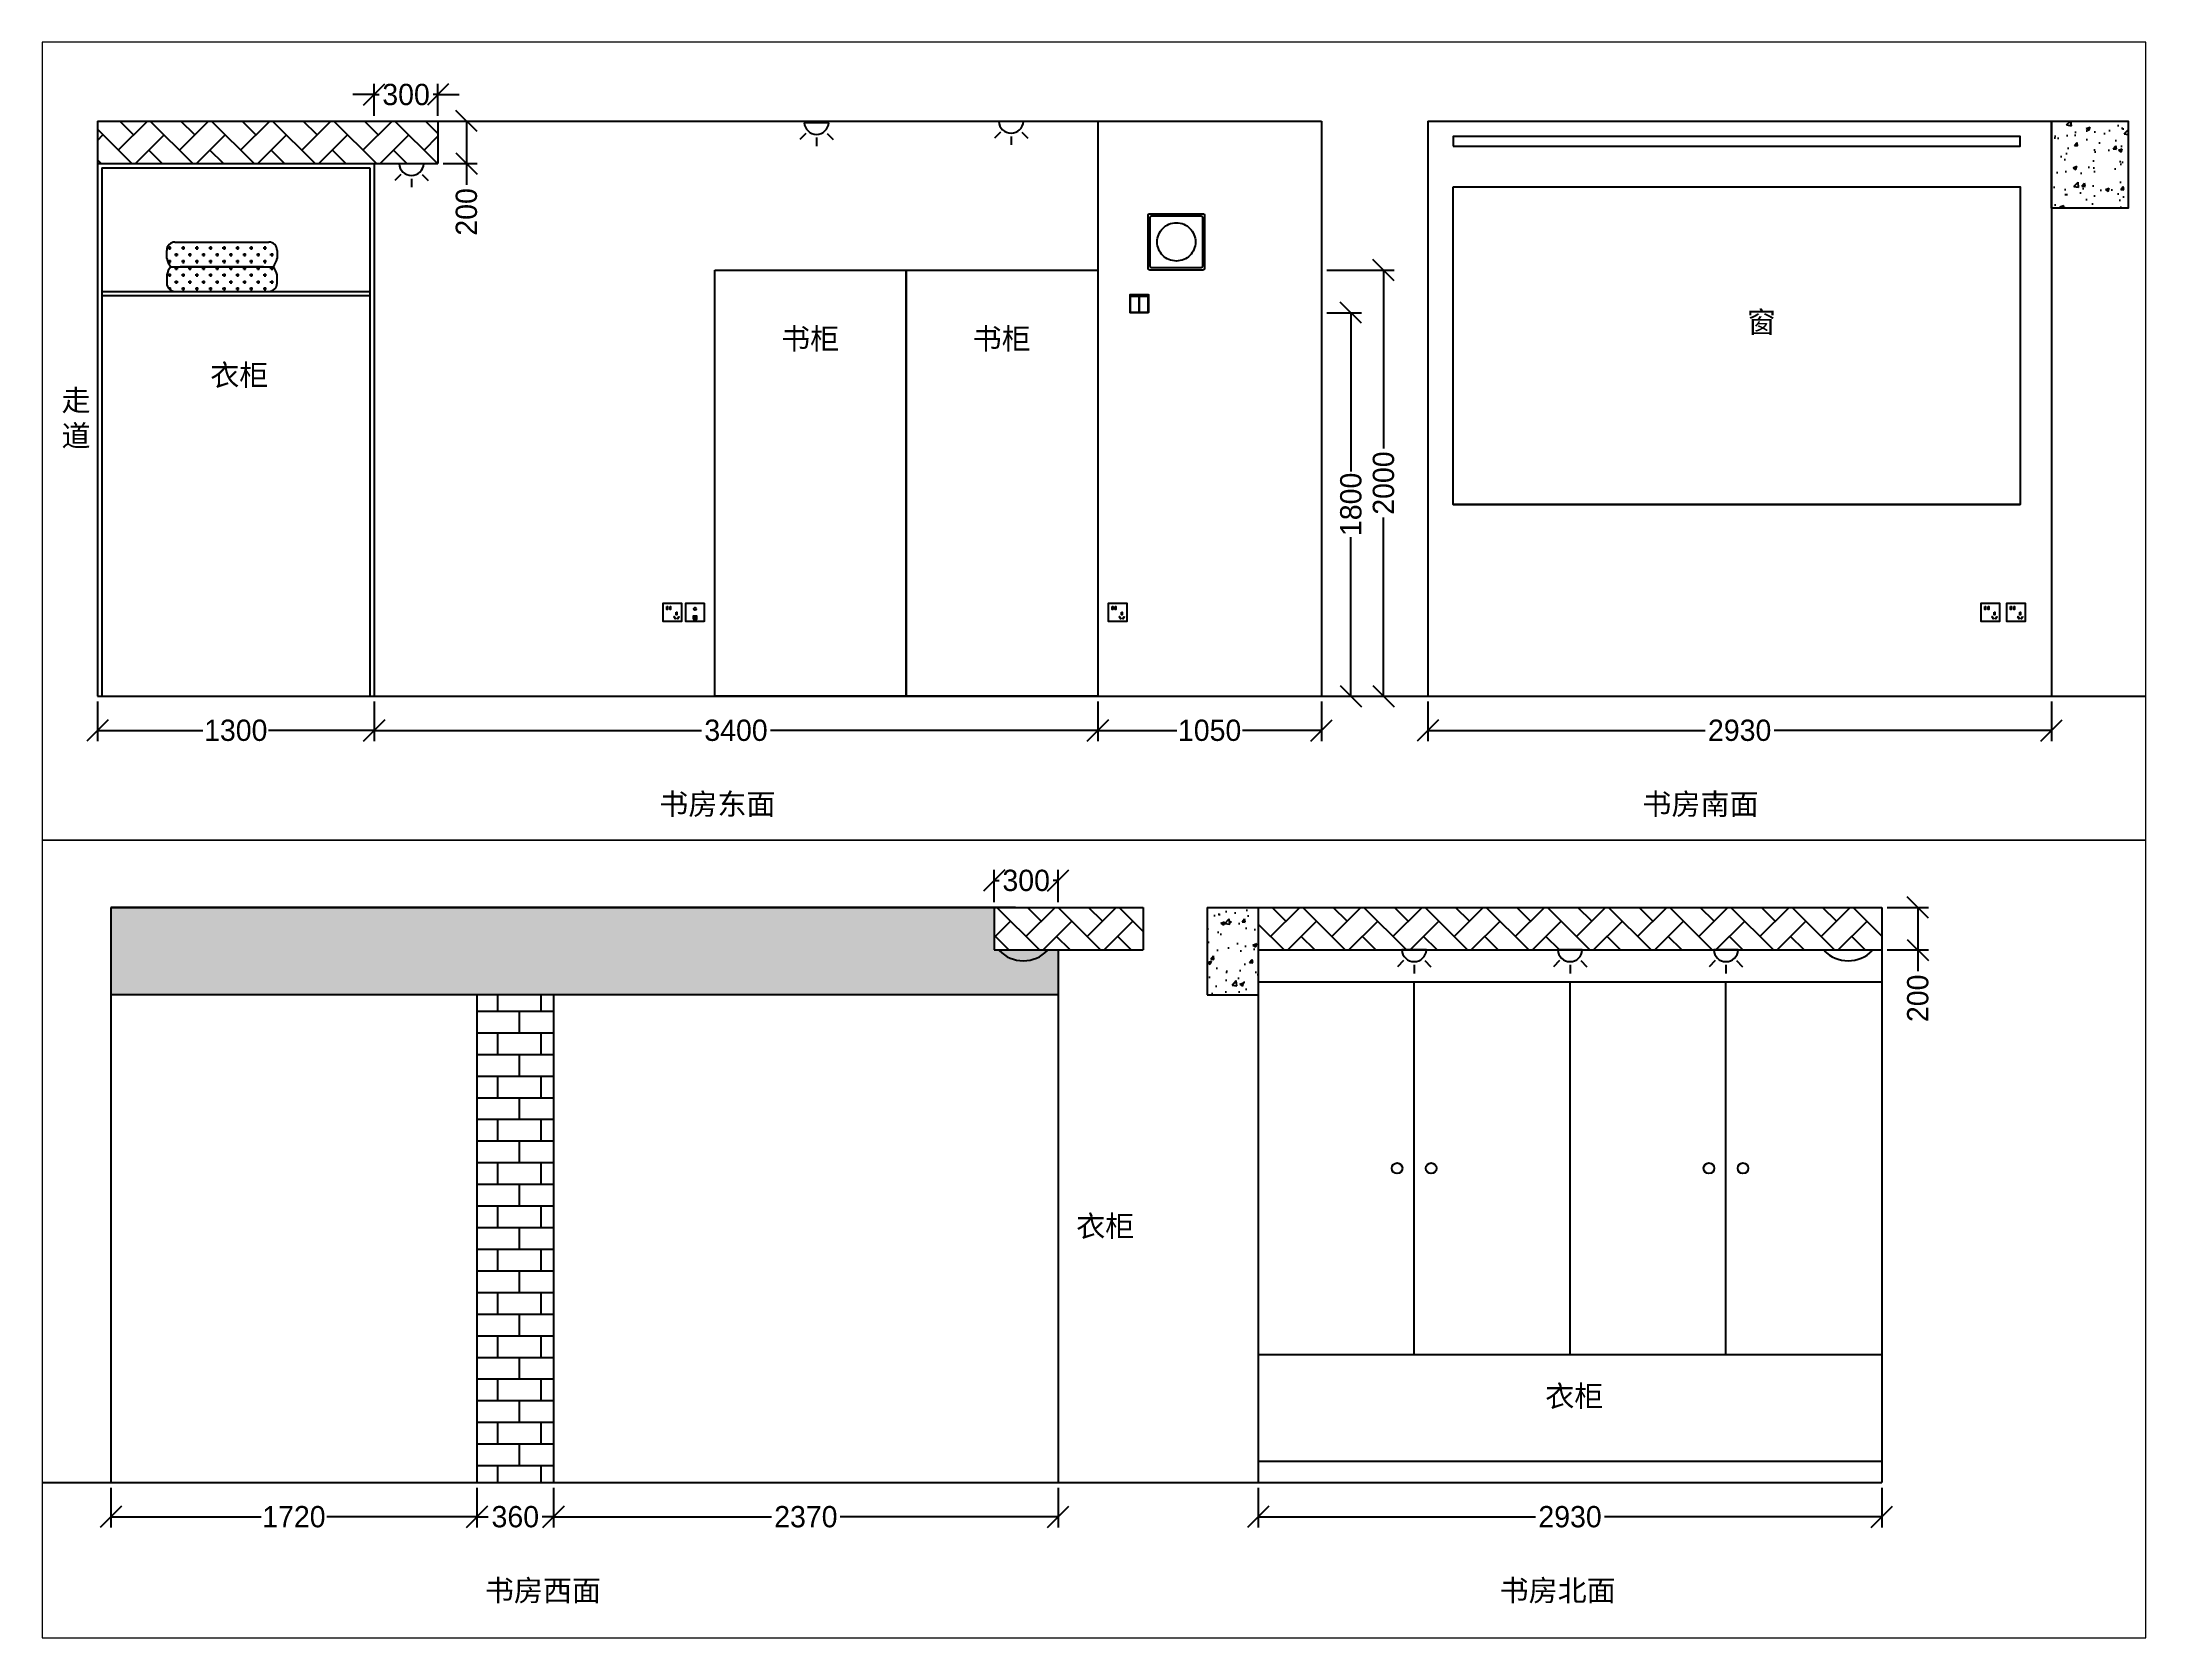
# Paper-space layout 'study' of a CAD drawing. Header units: millimetres. Extents: x 0 to 261, y 0 to 198.
# The model-space entities are those that its viewports show. They can reach past a viewport. Long polylines and large blocks are cut down to what shows.
import ezdxf

# ---------------------------------------------------------------- set-up
doc = ezdxf.new("R2010")
doc.units = ezdxf.units.MM
doc.linetypes.add('ACAD_ISO03W100', pattern=[30, 12, -18])
for name, color, linetype in [('blocks', 253, 'Continuous'), ('carbinet', 210, 'Continuous'), ('dim', 7, 'Continuous'), ('light current', 110, 'Continuous'), ('lighting', 6, 'Continuous'), ('strong current', 1, 'Continuous'), ('wall', 7, 'Continuous')]:
    doc.layers.add(name, color=color, linetype=linetype)
doc.styles.get("Standard").update_dxf_attribs({"font": 'Heiti SC.ttf'})
doc.dimstyles.new('副本 ISO-25', dxfattribs={"dimscale": 40, "dimtxt": 2.5, "dimasz": 2.5, "dimexe": 1.25, "dimexo": 0.625, "dimgap": 0.63, "dimtad": 0, "dimdec": 0, "dimtxsty": 'Standard', "dimblk": 'OBLIQUE', "dimblk1": 'OBLIQUE', "dimblk2": 'OBLIQUE', "dimcen": 2.5, "dimadec": 0, "dimazin": 0, "dimtfac": 1, "dimtdec": 0, "dimtmove": 0, "dimatfit": 3, "dimfxl": 1, "dimarcsym": 0})

# ---------------------------------------------------------------- blocks, each defined once
blk = doc.blocks.new('A$C618A3D61')
at = {"transparency": 33554687}
for p, q in [((480.4, 231.1), (38.3, 231.1)), ((480.4, 231.1), (38.3, 231.1)), ((49.6, 219.5), (65.6, 219.5)), ((57.6, 211.5), (57.6, 227.5)), ((113.6, 219.5), (129.6, 219.5)), ((121.6, 211.5), (121.6, 227.5)), ((177.6, 219.5), (193.6, 219.5)), ((185.6, 211.5), (185.6, 227.5)), ((241.6, 219.5), (257.6, 219.5)), ((249.6, 211.5), (249.6, 227.5)), ((305.6, 219.5), (321.6, 219.5)), ((313.6, 211.5), (313.6, 227.5)), ((369.6, 219.5), (385.6, 219.5)), ((377.6, 211.5), (377.6, 227.5)), ((433.6, 219.5), (449.6, 219.5)), ((441.6, 211.5), (441.6, 227.5)), ((497.6, 219.5), (507.9, 219.5)), ((505.6, 211.5), (505.6, 221.6)), ((-0.1, 192.7), (-0.1, 153.9)), ((-0.1, 155.5), (1.6, 155.5)), ((17.6, 187.5), (33.6, 187.5)), ((17.6, 123.5), (33.6, 123.5)), ((499.6, 115.5), (19.1, 115.5)), ((499.6, 115.5), (19.1, 115.5)), ((25.6, 179.5), (25.6, 195.5)), ((25.6, 115.5), (25.6, 131.5)), ((25.6, 115.5), (25.6, 115.5)), ((49.6, 155.5), (65.6, 155.5)), ((57.6, 147.5), (57.6, 163.5)), ((57.6, 83.5), (57.6, 99.5)), ((63.9, 115.5), (454.8, 115.5)), ((63.9, 115.5), (454.8, 115.5)), ((81.6, 187.5), (97.6, 187.5)), ((81.6, 123.5), (97.6, 123.5)), ((89.6, 179.5), (89.6, 195.5)), ((89.6, 115.5), (89.6, 131.5)), ((89.6, 115.5), (89.6, 115.5)), ((113.6, 155.5), (129.6, 155.5)), ((121.6, 147.5), (121.6, 163.5)), ((121.6, 83.5), (121.6, 99.5)), ((145.6, 187.5), (161.6, 187.5)), ((145.6, 123.5), (161.6, 123.5)), ((153.6, 179.5), (153.6, 195.5)), ((153.6, 115.5), (153.6, 131.5)), ((153.6, 115.5), (153.6, 115.5)), ((177.6, 155.5), (193.6, 155.5)), ((185.6, 147.5), (185.6, 163.5)), ((185.6, 83.5), (185.6, 99.5)), ((209.6, 187.5), (225.6, 187.5)), ((209.6, 123.5), (225.6, 123.5)), ((217.6, 179.5), (217.6, 195.5)), ((217.6, 115.5), (217.6, 131.5)), ((217.6, 115.5), (217.6, 115.5)), ((241.6, 155.5), (257.6, 155.5)), ((249.6, 147.5), (249.6, 163.5)), ((249.6, 83.5), (249.6, 99.5)), ((273.6, 187.5), (289.6, 187.5)), ((273.6, 123.5), (289.6, 123.5)), ((281.6, 179.5), (281.6, 195.5)), ((281.6, 115.5), (281.6, 131.5)), ((281.6, 115.5), (281.6, 115.5)), ((305.6, 155.5), (321.6, 155.5)), ((313.6, 147.5), (313.6, 163.5)), ((313.6, 83.5), (313.6, 99.5)), ((337.6, 187.5), (353.6, 187.5)), ((337.6, 123.5), (353.6, 123.5)), ((345.6, 179.5), (345.6, 195.5)), ((345.6, 115.5), (345.6, 131.5)), ((345.6, 115.5), (345.6, 115.5)), ((369.6, 155.5), (385.6, 155.5)), ((377.6, 147.5), (377.6, 163.5)), ((377.6, 83.5), (377.6, 99.5)), ((401.6, 187.5), (417.6, 187.5)), ((401.6, 123.5), (417.6, 123.5)), ((409.6, 179.5), (409.6, 195.5)), ((409.6, 115.5), (409.6, 131.5)), ((409.6, 115.5), (409.6, 115.5)), ((433.6, 155.5), (449.6, 155.5)), ((441.6, 147.5), (441.6, 163.5)), ((441.6, 83.5), (441.6, 99.5)), ((465.6, 187.5), (481.6, 187.5)), ((465.6, 123.5), (481.6, 123.5)), ((473.6, 179.5), (473.6, 195.5)), ((473.6, 115.5), (473.6, 131.5)), ((473.6, 115.5), (473.6, 115.5)), ((497.6, 155.5), (513.6, 155.5)), ((505.6, 147.5), (505.6, 163.5)), ((505.6, 83.5), (505.6, 99.5)), ((518.8, 153.9), (518.8, 192.7)), ((-0.1, 38.4), (-0.1, 77.1)), ((1.5, 27.5), (1.6, 27.5)), ((17.6, 59.5), (33.6, 59.5)), ((25.6, 51.5), (25.6, 67.5)), ((25.6, 2.1), (25.6, 3.5)), ((49.6, 91.5), (65.6, 91.5)), ((49.6, 27.5), (65.6, 27.5)), ((57.6, 19.5), (57.6, 35.5)), ((81.6, 59.5), (97.6, 59.5)), ((89.6, 51.5), (89.6, 67.5)), ((89.6, 0), (89.6, 3.5)), ((113.6, 91.5), (129.6, 91.5)), ((113.6, 27.5), (129.6, 27.5)), ((121.6, 19.5), (121.6, 35.5)), ((145.6, 59.5), (161.6, 59.5)), ((153.6, 51.5), (153.6, 67.5)), ((153.6, 0), (153.6, 3.5)), ((177.6, 91.5), (193.6, 91.5)), ((177.6, 27.5), (193.6, 27.5)), ((185.6, 19.5), (185.6, 35.5)), ((209.6, 59.5), (225.6, 59.5)), ((217.6, 51.5), (217.6, 67.5)), ((217.6, 0), (217.6, 3.5)), ((241.6, 91.5), (257.6, 91.5)), ((241.6, 27.5), (257.6, 27.5)), ((249.6, 19.5), (249.6, 35.5)), ((273.6, 59.5), (289.6, 59.5)), ((281.6, 51.5), (281.6, 67.5)), ((281.6, 0), (281.6, 3.5)), ((305.6, 91.5), (321.6, 91.5)), ((305.6, 27.5), (321.6, 27.5)), ((313.6, 19.5), (313.6, 35.5)), ((337.6, 59.5), (353.6, 59.5)), ((345.6, 51.5), (345.6, 67.5)), ((345.6, 0), (345.6, 3.5)), ((369.6, 91.5), (385.6, 91.5)), ((369.6, 27.5), (385.6, 27.5)), ((377.6, 19.5), (377.6, 35.5)), ((401.6, 59.5), (417.6, 59.5)), ((409.6, 51.5), (409.6, 67.5)), ((409.6, 0), (409.6, 3.5)), ((433.6, 91.5), (449.6, 91.5)), ((433.6, 27.5), (449.6, 27.5)), ((441.6, 19.5), (441.6, 35.5)), ((465.6, 59.5), (481.6, 59.5)), ((473.6, 51.5), (473.6, 67.5)), ((473.6, 0), (473.6, 3.5)), ((497.6, 91.5), (513.6, 91.5)), ((497.6, 27.5), (513.6, 27.5)), ((505.6, 19.5), (505.6, 35.5)), ((518.8, 77.1), (518.8, 38.4)), ((480.4, 0), (38.3, 0))]:
    blk.add_line(p, q, dxfattribs=at)
for centre, radius, start, end in [((38.3, 192.7), 38.4, 90, 180), ((480.4, 192.7), 38.4, 0, 90), ((94.3, 177.1), 97.2, 193.80066, 219.32944), ((94.3, 54), 97.2, 140.67056, 166.19934), ((424.4, 177.1), 97.2, 320.67056, 346.19934), ((424.4, 54), 97.2, 13.80066, 39.32944), ((38.3, 38.4), 38.4, 180, 270), ((480.4, 38.4), 38.4, 270, 0)]:
    blk.add_arc(centre, radius, start, end, dxfattribs=at)
blk = doc.blocks.new('_Oblique')
at = {"color": 0, "linetype": 'ByBlock', "lineweight": -2}
blk.add_line((-0.5, -0.5), (0.5, 0.5), dxfattribs=at)
blk = doc.blocks.new('*D418')
at = {"layer": 'dim', "color": 0, "lineweight": -2, "transparency": 16777216}
for p, q in [((-8718.8, -16381.9), (-8718.8, -16568.3)), ((-7418.8, -16381.9), (-7418.8, -16568.3)), ((-8718.8, -16518.3), (-8222.9, -16518.3)), ((-7418.8, -16518.3), (-7914.8, -16518.3))]:
    blk.add_line(p, q, dxfattribs=at)
at = {"layer": 'dim', "color": 0, "lineweight": -2, "transparency": 16777216, "xscale": 100, "yscale": 100, "zscale": 100, "rotation": 180}
blk.add_blockref('_Oblique', (-8718.8, -16518.3), dxfattribs=at)
at = {"layer": 'dim', "color": 0, "lineweight": -2, "transparency": 16777216, "xscale": 100, "yscale": 100, "zscale": 100}
blk.add_blockref('_Oblique', (-7418.8, -16518.3), dxfattribs=at)
at = {"layer": 'dim', "color": 0, "transparency": 16777216, "insert": (-8068.8, -16518.3), "char_height": 100, "attachment_point": 5}
blk.add_mtext('1300', dxfattribs=at)
blk = doc.blocks.new('*D419')
at = {"layer": 'dim', "color": 0, "lineweight": -2, "transparency": 16777216}
for p, q in [((-7418.8, -16381.9), (-7418.8, -16568.3)), ((-4018.8, -16381.9), (-4018.8, -16568.3)), ((-7418.8, -16518.3), (-5880.4, -16518.3)), ((-4018.8, -16518.3), (-5557.3, -16518.3))]:
    blk.add_line(p, q, dxfattribs=at)
at = {"layer": 'dim', "color": 0, "lineweight": -2, "transparency": 16777216, "xscale": 100, "yscale": 100, "zscale": 100, "rotation": 180}
blk.add_blockref('_Oblique', (-7418.8, -16518.3), dxfattribs=at)
at = {"layer": 'dim', "color": 0, "lineweight": -2, "transparency": 16777216, "xscale": 100, "yscale": 100, "zscale": 100}
blk.add_blockref('_Oblique', (-4018.8, -16518.3), dxfattribs=at)
at = {"layer": 'dim', "color": 0, "transparency": 16777216, "insert": (-5718.8, -16518.3), "char_height": 100, "attachment_point": 5}
blk.add_mtext('3400', dxfattribs=at)
blk = doc.blocks.new('*D420')
at = {"layer": 'dim', "color": 0, "lineweight": -2, "transparency": 16777216}
for p, q in [((-4018.8, -16381.9), (-4018.8, -16568.3)), ((-2968.8, -16381.9), (-2968.8, -16568.3)), ((-4018.8, -16518.3), (-3647.9, -16518.3)), ((-2968.8, -16518.3), (-3339.8, -16518.3))]:
    blk.add_line(p, q, dxfattribs=at)
at = {"layer": 'dim', "color": 0, "lineweight": -2, "transparency": 16777216, "xscale": 100, "yscale": 100, "zscale": 100, "rotation": 180}
blk.add_blockref('_Oblique', (-4018.8, -16518.3), dxfattribs=at)
at = {"layer": 'dim', "color": 0, "lineweight": -2, "transparency": 16777216, "xscale": 100, "yscale": 100, "zscale": 100}
blk.add_blockref('_Oblique', (-2968.8, -16518.3), dxfattribs=at)
at = {"layer": 'dim', "color": 0, "transparency": 16777216, "insert": (-3493.8, -16518.3), "char_height": 100, "attachment_point": 5}
blk.add_mtext('1050', dxfattribs=at)
blk = doc.blocks.new('socket-5')
at = {"layer": 'strong current'}
blk.add_lwpolyline([(-43, 85.4, -0.414214), (-42.4, 86), (42.4, 86, -0.414214), (43, 85.4), (43, 0.6, -0.414214), (42.4, 0), (-42.4, 0, -0.414214), (-43, 0.6)], format="xyb", close=True, dxfattribs=at)
for points in [[(-26, 70), (-23, 70), (-23, 56), (-26, 56)], [(-11, 70), (-8, 70), (-8, 56), (-11, 56)], [(6.8, 22.1), (9.2, 23.9), (16.2, 13.9), (13.8, 12.1)], [(18, 44), (21, 44), (21, 32), (18, 32)], [(29.8, 23.9), (32.2, 22.1), (25.2, 12.1), (22.8, 13.9)]]:
    blk.add_lwpolyline(points, close=True, dxfattribs=at)
blk = doc.blocks.new('wifi ap')
at = {"transparency": 33554687}
blk.add_lwpolyline([(-43, 85.4, -0.414214), (-42.4, 86), (42.4, 86, -0.414214), (43, 85.4), (43, 0.6, -0.414214), (42.4, 0), (-42.4, 0, -0.414214), (-43, 0.6)], format="xyb", close=True, dxfattribs=at)
blk.add_lwpolyline([(-9, 11.3), (9, 11.3), (9, 24.3), (-9, 24.3)], close=True, dxfattribs=at)
for points in [[(-3, 19.8), (-7, 19.8), (-7, 13.3), (7, 13.3), (7, 19.8), (3, 19.8)], [(-1.3, 21.3), (-3, 21.3), (-3, 19.8)], [(-1.3, 21.3), (-1.3, 22.8), (1.3, 22.8), (1.3, 21.3)], [(3, 19.8), (3, 21.3), (1.3, 21.3)]]:
    blk.add_lwpolyline(points, dxfattribs=at)
blk.add_circle((0, 59), 6, dxfattribs=at)
blk = doc.blocks.new('switch - 2 gang 2 way')
at = {"transparency": 33554687}
blk.add_lwpolyline([(-43, 85.4, -0.414214), (-42.4, 86), (42.4, 86, -0.414214), (43, 85.4), (43, 0.6, -0.414214), (42.4, 0), (-42.4, 0, -0.414214), (-43, 0.6)], format="xyb", close=True, dxfattribs=at)
for points in [[(-41.4, 84.5), (-1.3, 84.5), (-1.3, 1.6), (-41.4, 1.6)], [(-36.2, 78.9), (-6.5, 78.9), (-6.5, 75.8), (-36.2, 75.8)], [(1.1, 84.5), (41.2, 84.5), (41.2, 1.6), (1.1, 1.6)], [(6.3, 78.9), (36, 78.9), (36, 75.8), (6.3, 75.8)]]:
    blk.add_lwpolyline(points, close=True, dxfattribs=at)
blk = doc.blocks.new('air fresher')
at = {"transparency": 33554687}
for points in [[(-132.5, 257, -0.414214), (-124.5, 265), (124.5, 265, -0.414214), (132.5, 257), (132.5, 8, -0.414214), (124.5, 0), (-124.5, 0, -0.414214), (-132.5, 8)], [(-114.5, 255), (114.5, 255, -0.414214), (122.5, 247), (122.5, 18, -0.414214), (114.5, 10), (-114.5, 10, -0.414214), (-122.5, 18), (-122.5, 247, -0.414214)]]:
    blk.add_lwpolyline(points, format="xyb", close=True, dxfattribs=at)
at = {"linetype": 'ACAD_ISO03W100', "transparency": 33554559}
blk.add_circle((0, 132.5), 90, dxfattribs=at)
blk = doc.blocks.new('wall light 2')
at = {"color": 6, "ltscale": 8, "transparency": 33554687}
for p, q in [((-50, -50), (-78.3, -78.3)), ((0, -70), (0, -110)), ((50, -50), (78.3, -78.3))]:
    blk.add_line(p, q, dxfattribs=at)
at = {"color": 6, "transparency": 33554687}
blk.add_lwpolyline([(57.7, 0), (-57.7, 0)], dxfattribs=at)
blk.add_arc((0, 3.2), 57.8, 183.19925, 356.80075, dxfattribs=at)
blk = doc.blocks.new('*D421')
at = {"layer": 'dim', "color": 0, "lineweight": -2, "transparency": 16777216}
for p, q in [((-2943.8, -14556.9), (-2780, -14556.9)), ((-2830, -14556.9), (-2830, -15302.8)), ((-2830, -16356.9), (-2830, -15611)), ((-2943.8, -16356.9), (-2780, -16356.9))]:
    blk.add_line(p, q, dxfattribs=at)
at = {"layer": 'dim', "color": 0, "lineweight": -2, "transparency": 16777216, "xscale": 100, "yscale": 100, "zscale": 100}
for p, rotation in [((-2830, -14556.9), 90), ((-2830, -16356.9), 270)]:
    blk.add_blockref('_Oblique', p, dxfattribs=dict(at, rotation=rotation))
at = {"layer": 'dim', "color": 0, "transparency": 16777216, "insert": (-2830, -15456.9), "char_height": 100, "attachment_point": 5, "rotation": 90}
blk.add_mtext('1800', dxfattribs=at)
blk = doc.blocks.new('*D422')
at = {"layer": 'dim', "color": 0, "lineweight": -2, "transparency": 16777216}
for p, q in [((-2943.8, -14357), (-2626.7, -14357)), ((-2676.7, -14357), (-2676.7, -15195.4)), ((-2676.7, -16356.9), (-2676.7, -15518.5)), ((-2943.8, -16356.9), (-2626.7, -16356.9))]:
    blk.add_line(p, q, dxfattribs=at)
at = {"layer": 'dim', "color": 0, "lineweight": -2, "transparency": 16777216, "xscale": 100, "yscale": 100, "zscale": 100}
for p, rotation in [((-2676.7, -14357), 90), ((-2676.7, -16356.9), 270)]:
    blk.add_blockref('_Oblique', p, dxfattribs=dict(at, rotation=rotation))
at = {"layer": 'dim', "color": 0, "transparency": 16777216, "insert": (-2676.7, -15356.9), "char_height": 100, "attachment_point": 5, "rotation": 90}
blk.add_mtext('2000', dxfattribs=at)
blk = doc.blocks.new('*D423')
at = {"layer": 'dim', "color": 0, "lineweight": -2, "transparency": 16777216}
for p, q in [((-7093.8, -13656.9), (-6935, -13656.9)), ((-6985, -13656.9), (-6985, -13856.9)), ((-7093.8, -13856.9), (-6935, -13856.9)), ((-6985, -13856.9), (-6985, -13956.9))]:
    blk.add_line(p, q, dxfattribs=at)
at = {"layer": 'dim', "color": 0, "lineweight": -2, "transparency": 16777216, "xscale": 100, "yscale": 100, "zscale": 100}
for p, rotation in [((-6985, -13656.9), 90), ((-6985, -13856.9), 270)]:
    blk.add_blockref('_Oblique', p, dxfattribs=dict(at, rotation=rotation))
at = {"layer": 'dim', "color": 0, "transparency": 16777216, "insert": (-6985, -14083.7), "char_height": 100, "attachment_point": 5, "rotation": 90}
blk.add_mtext('200', dxfattribs=at)
blk = doc.blocks.new('*D424')
at = {"layer": 'dim', "color": 0, "lineweight": -2, "transparency": 16777216}
for p, q in [((-7418.8, -13533.1), (-7518.8, -13533.1)), ((-7418.8, -13631.9), (-7418.8, -13483.1)), ((-7418.8, -13533.1), (-7395.7, -13533.1)), ((-7118.8, -13533.1), (-7142, -13533.1)), ((-7118.8, -13631.9), (-7118.8, -13483.1)), ((-7118.8, -13533.1), (-7018.8, -13533.1))]:
    blk.add_line(p, q, dxfattribs=at)
at = {"layer": 'dim', "color": 0, "lineweight": -2, "transparency": 16777216, "xscale": 100, "yscale": 100, "zscale": 100}
blk.add_blockref('_Oblique', (-7418.8, -13533.1), dxfattribs=at)
at = {"layer": 'dim', "color": 0, "lineweight": -2, "transparency": 16777216, "xscale": 100, "yscale": 100, "zscale": 100, "rotation": 180}
blk.add_blockref('_Oblique', (-7118.8, -13533.1), dxfattribs=at)
at = {"layer": 'dim', "color": 0, "transparency": 16777216, "insert": (-7268.8, -13533.1), "char_height": 100, "attachment_point": 5}
blk.add_mtext('300', dxfattribs=at)
blk = doc.blocks.new('*D425')
at = {"layer": 'wall', "color": 0, "lineweight": -2, "transparency": 16777216}
for p, q in [((-2468.8, -16381.9), (-2468.8, -16568.3)), ((461.2, -16381.9), (461.2, -16568.3)), ((-2468.8, -16518.3), (-1165.4, -16518.3)), ((461.2, -16518.3), (-842.3, -16518.3))]:
    blk.add_line(p, q, dxfattribs=at)
at = {"layer": 'wall', "color": 0, "lineweight": -2, "transparency": 16777216, "xscale": 100, "yscale": 100, "zscale": 100, "rotation": 180}
blk.add_blockref('_Oblique', (-2468.8, -16518.3), dxfattribs=at)
at = {"layer": 'wall', "color": 0, "lineweight": -2, "transparency": 16777216, "xscale": 100, "yscale": 100, "zscale": 100}
blk.add_blockref('_Oblique', (461.2, -16518.3), dxfattribs=at)
at = {"layer": 'wall', "color": 0, "transparency": 16777216, "insert": (-1003.8, -16518.3), "char_height": 100, "attachment_point": 5}
blk.add_mtext('2930', dxfattribs=at)
blk = doc.blocks.new('*D426')
at = {"layer": 'dim', "color": 0, "lineweight": -2, "transparency": 16777216}
for p, q in [((1161.2, -16381.9), (1161.2, -16568.3)), ((2881.2, -16381.9), (2881.2, -16568.3)), ((1161.2, -16518.3), (1867.1, -16518.3)), ((2881.2, -16518.3), (2175.2, -16518.3))]:
    blk.add_line(p, q, dxfattribs=at)
at = {"layer": 'dim', "color": 0, "lineweight": -2, "transparency": 16777216, "xscale": 100, "yscale": 100, "zscale": 100, "rotation": 180}
blk.add_blockref('_Oblique', (1161.2, -16518.3), dxfattribs=at)
at = {"layer": 'dim', "color": 0, "lineweight": -2, "transparency": 16777216, "xscale": 100, "yscale": 100, "zscale": 100}
blk.add_blockref('_Oblique', (2881.2, -16518.3), dxfattribs=at)
at = {"layer": 'dim', "color": 0, "transparency": 16777216, "insert": (2021.2, -16518.3), "char_height": 100, "attachment_point": 5}
blk.add_mtext('1720', dxfattribs=at)
blk = doc.blocks.new('*D427')
at = {"layer": 'dim', "color": 0, "lineweight": -2, "transparency": 16777216}
for p, q in [((2881.2, -16381.9), (2881.2, -16568.3)), ((3241.2, -16381.9), (3241.2, -16568.3)), ((2881.2, -16518.3), (2934.3, -16518.3)), ((3241.2, -16518.3), (3188, -16518.3))]:
    blk.add_line(p, q, dxfattribs=at)
at = {"layer": 'dim', "color": 0, "lineweight": -2, "transparency": 16777216, "xscale": 100, "yscale": 100, "zscale": 100, "rotation": 180}
blk.add_blockref('_Oblique', (2881.2, -16518.3), dxfattribs=at)
at = {"layer": 'dim', "color": 0, "lineweight": -2, "transparency": 16777216, "xscale": 100, "yscale": 100, "zscale": 100}
blk.add_blockref('_Oblique', (3241.2, -16518.3), dxfattribs=at)
at = {"layer": 'dim', "color": 0, "transparency": 16777216, "insert": (3061.2, -16518.3), "char_height": 100, "attachment_point": 5}
blk.add_mtext('360', dxfattribs=at)
blk = doc.blocks.new('*D428')
at = {"layer": 'dim', "color": 0, "lineweight": -2, "transparency": 16777216}
for p, q in [((3241.2, -16381.9), (3241.2, -16568.3)), ((5611.2, -16381.9), (5611.2, -16568.3)), ((3241.2, -16518.3), (4264.6, -16518.3)), ((5611.2, -16518.3), (4587.7, -16518.3))]:
    blk.add_line(p, q, dxfattribs=at)
at = {"layer": 'dim', "color": 0, "lineweight": -2, "transparency": 16777216, "xscale": 100, "yscale": 100, "zscale": 100, "rotation": 180}
blk.add_blockref('_Oblique', (3241.2, -16518.3), dxfattribs=at)
at = {"layer": 'dim', "color": 0, "lineweight": -2, "transparency": 16777216, "xscale": 100, "yscale": 100, "zscale": 100}
blk.add_blockref('_Oblique', (5611.2, -16518.3), dxfattribs=at)
at = {"layer": 'dim', "color": 0, "transparency": 16777216, "insert": (4426.2, -16518.3), "char_height": 100, "attachment_point": 5}
blk.add_mtext('2370', dxfattribs=at)
blk = doc.blocks.new('*D429')
at = {"layer": 'wall', "color": 0, "lineweight": -2, "transparency": 16777216}
for p, q in [((6551.2, -16381.9), (6551.2, -16568.3)), ((9481.2, -16381.9), (9481.2, -16568.3)), ((6551.2, -16518.3), (7854.6, -16518.3)), ((9481.2, -16518.3), (8177.7, -16518.3))]:
    blk.add_line(p, q, dxfattribs=at)
at = {"layer": 'wall', "color": 0, "lineweight": -2, "transparency": 16777216, "xscale": 100, "yscale": 100, "zscale": 100, "rotation": 180}
blk.add_blockref('_Oblique', (6551.2, -16518.3), dxfattribs=at)
at = {"layer": 'wall', "color": 0, "lineweight": -2, "transparency": 16777216, "xscale": 100, "yscale": 100, "zscale": 100}
blk.add_blockref('_Oblique', (9481.2, -16518.3), dxfattribs=at)
at = {"layer": 'wall', "color": 0, "transparency": 16777216, "insert": (8016.2, -16518.3), "char_height": 100, "attachment_point": 5}
blk.add_mtext('2930', dxfattribs=at)
blk = doc.blocks.new('*D430')
at = {"layer": 'wall', "color": 0, "lineweight": -2, "transparency": 16777216}
for p, q in [((5311.2, -13631.9), (5311.2, -13480.7)), ((5311.2, -13530.7), (5334.3, -13530.7)), ((5611.2, -13530.7), (5588, -13530.7)), ((5611.2, -13631.9), (5611.2, -13480.7))]:
    blk.add_line(p, q, dxfattribs=at)
at = {"layer": 'wall', "color": 0, "lineweight": -2, "transparency": 16777216, "xscale": 100, "yscale": 100, "zscale": 100, "rotation": 180}
blk.add_blockref('_Oblique', (5311.2, -13530.7), dxfattribs=at)
at = {"layer": 'wall', "color": 0, "lineweight": -2, "transparency": 16777216, "xscale": 100, "yscale": 100, "zscale": 100}
blk.add_blockref('_Oblique', (5611.2, -13530.7), dxfattribs=at)
at = {"layer": 'wall', "color": 0, "transparency": 16777216, "insert": (5461.2, -13530.7), "char_height": 100, "attachment_point": 5}
blk.add_mtext('300', dxfattribs=at)
blk = doc.blocks.new('*D431')
at = {"layer": 'wall', "color": 0, "lineweight": -2, "transparency": 16777216}
for p, q in [((9506.2, -13656.9), (9700.1, -13656.9)), ((9650.1, -13656.9), (9650.1, -13856.9)), ((9506.2, -13856.9), (9700.1, -13856.9)), ((9650.1, -13856.9), (9650.1, -13956.9))]:
    blk.add_line(p, q, dxfattribs=at)
at = {"layer": 'wall', "color": 0, "lineweight": -2, "transparency": 16777216, "xscale": 100, "yscale": 100, "zscale": 100}
for p, rotation in [((9650.1, -13656.9), 90), ((9650.1, -13856.9), 270)]:
    blk.add_blockref('_Oblique', p, dxfattribs=dict(at, rotation=rotation))
at = {"layer": 'wall', "color": 0, "transparency": 16777216, "insert": (9650.1, -14083.7), "char_height": 100, "attachment_point": 5, "rotation": 90}
blk.add_mtext('200', dxfattribs=at)

msp = doc.modelspace()

# ---------------------------------------------------------------- hatches: boundary and pattern name
at = {"layer": 'wall', "transparency": 33554559}
h = msp.add_hatch(dxfattribs=at)
h.set_pattern_fill('AR-HBONE', color=256)
h.paths.add_polyline_path([(-7118.8, -13656.9), (-8718.8, -13656.9), (-8718.8, -13856.9), (-7118.8, -13856.9)])
h = msp.add_hatch(dxfattribs=at)
h.set_pattern_fill('AR-CONC', color=256)
h.paths.add_polyline_path([(821.2, -13656.9), (461.2, -13656.9), (461.2, -14066.9), (821.2, -14066.9)])
h = msp.add_hatch(dxfattribs=at)
h.set_pattern_fill('AR-CONC', color=256)
h.paths.add_polyline_path([(5611.2, -14066.9), (5611.2, -13856.9), (5311.2, -13856.9), (5311.2, -13656.9), (1161.2, -13656.9), (1161.2, -14066.9)])
h = msp.add_hatch(dxfattribs=at)
h.set_pattern_fill('AR-HBONE', color=256)
h.paths.add_polyline_path([(5311.2, -13656.9), (5311.2, -13856.9), (6011.2, -13856.9), (6011.2, -13656.9)])
h = msp.add_hatch(dxfattribs=at)
h.set_pattern_fill('AR-CONC', color=256)
h.paths.add_polyline_path([(6311.2, -14066.9), (6551.2, -14066.9), (6551.2, -13656.9), (6311.2, -13656.9)])
h = msp.add_hatch(dxfattribs=at)
h.set_pattern_fill('AR-HBONE', color=256)
h.paths.add_polyline_path([(9481.2, -13856.9), (9481.2, -13656.9), (6551.2, -13656.9), (6551.2, -13856.9)])
h = msp.add_hatch(dxfattribs=at)
h.set_pattern_fill('AR-B816', color=256, scale=0.5)
h.set_pattern_definition([(0, (-2710, -5000), (0, 101.6), []), (90, (-2710, -5000), (-101.6, 101.6), [101.6, -101.6])])
h.paths.add_polyline_path([(2881.2, -14066.9), (3241.2, -14066.9), (3241.2, -16356.9), (2881.2, -16356.9)])

# ---------------------------------------------------------------- linework, layer by layer
at = {"layer": 'blocks', "transparency": 33554687}
for points in [[(-5818.8, -14356.9), (-4918.8, -14356.9), (-4918.8, -16356.9), (-5818.8, -16356.9)], [(-4918.8, -14356.9), (-4018.8, -14356.9), (-4018.8, -16356.9), (-4918.8, -16356.9)]]:
    msp.add_lwpolyline(points, close=True, dxfattribs=at)
at = {"layer": 'carbinet', "transparency": 33554687}
for p, q in [((-8698.8, -13876.9), (-8698.8, -16356.9)), ((-8698.8, -13876.9), (-7438.8, -13876.9)), ((-7438.8, -13876.9), (-7438.8, -16356.9)), ((6551.2, -14006.9), (9481.2, -14006.9)), ((7283.7, -15756.9), (7283.7, -14006.9)), ((8016.2, -15756.9), (8016.2, -14006.9)), ((8748.7, -15756.9), (8748.7, -14006.9)), ((6551.2, -15756.9), (9481.2, -15756.9)), ((6551.2, -16256.9), (9481.2, -16256.9))]:
    msp.add_line(p, q, dxfattribs=at)
at = {"layer": 'carbinet', "linetype": 'ByBlock', "ltscale": 0.01, "transparency": 33554687}
for p, q in [((-8698.8, -14456.9), (-7438.8, -14456.9)), ((-8698.8, -14476.9), (-7438.8, -14476.9))]:
    msp.add_line(p, q, dxfattribs=at)
at = {"layer": 'carbinet', "transparency": 33554687}
for centre in [(7203.7, -14881.9), (7363.7, -14881.9), (8668.7, -14881.9), (8828.7, -14881.9)]:
    msp.add_circle(centre, 25, dxfattribs=at)
at = {"layer": 'dim', "transparency": 33554687}
for p, q in [((-2968.8, -13656.9), (-2968.8, -16356.9)), ((-2468.8, -13656.9), (-2468.8, -16356.9)), ((-8718.8, -13856.9), (-7118.8, -13856.9)), ((-7418.8, -13856.9), (-7418.8, -16356.9))]:
    msp.add_line(p, q, dxfattribs=at)
for centre in [(5447.8, -13749.2, 40), (9323, -13749.4)]:
    msp.add_arc(centre, 158.2, 224.46324, 315.53676, dxfattribs=at)
at = {"layer": 'lighting', "transparency": 33554687}
msp.add_lwpolyline([(-2349.9, -13774.9), (313.9, -13774.9), (313.9, -13728.9), (-2349.9, -13728.9)], close=True, dxfattribs=at)
at = {"layer": 'wall', "transparency": 33554687}
for p, q in [((-8718.8, -13656.9), (-2968.8, -13656.9)), ((-8718.8, -13656.9), (-8718.8, -16356.9)), ((-7118.8, -13656.9), (-7118.8, -13856.9)), ((-4018.8, -13656.9), (-4018.8, -16356.9)), ((-2468.8, -13656.9), (821.2, -13656.9)), ((461.2, -13656.9), (461.2, -16356.9)), ((1161.2, -13656.9), (1161.2, -16356.9)), ((1161.2, -13656.9), (6011.2, -13656.9)), ((5411.2, -13656.9), (1161.2, -13656.9)), ((5311.2, -13656.9), (5311.2, -13856.9)), ((6311.2, -13656.9), (9481.2, -13656.9)), ((6551.2, -13656.9), (6551.2, -16356.9)), ((9481.2, -13656.9), (9481.2, -16356.9)), ((5311.2, -13856.9), (6011.2, -13856.9)), ((5611.2, -13856.9), (5611.2, -16356.9)), ((6551.2, -13856.9), (9481.2, -13856.9)), ((5611.2, -14066.9), (1161.2, -14066.9)), ((2881.2, -14066.9), (2881.2, -16356.9)), ((3241.2, -14066.9), (3241.2, -16356.9)), ((6311.2, -14066.9), (6551.2, -14066.9)), ((-2349.9, -15456.9, 19.2), (313.9, -15456.9, 1)), ((-8718.8, -16356.9), (9481.2, -16356.9))]:
    msp.add_line(p, q, dxfattribs=at)
at = {"layer": 'wall', "linetype": 'ACAD_ISO03W100', "ltscale": 2, "transparency": 33554687}
for p, q in [((6011.2, -13656.9), (6011.2, -13856.9)), ((6311.2, -13656.9), (6311.2, -14066.9))]:
    msp.add_line(p, q, dxfattribs=at)
at = {"layer": 'wall', "transparency": 33554687}
for points in [[(461.2, -13656.9), (821.2, -13656.9), (821.2, -14066.9), (461.2, -14066.9)], [(-2349.9, -13966), (313.9, -13966), (313.9, -15456.9), (-2349.9, -15456.9)]]:
    msp.add_lwpolyline(points, close=True, dxfattribs=at)

# ---------------------------------------------------------------- block references
at = {"layer": 'blocks', "transparency": 33554687}
msp.add_blockref('air fresher', (-3650.2, -14357), dxfattribs=at)
at = {"layer": 'carbinet', "transparency": 33554687, "rotation": 180}
msp.add_blockref('A$C618A3D61', (-7874.5, -14225.8), dxfattribs=at)
at = {"layer": 'light current', "transparency": 33554687}
msp.add_blockref('wifi ap', (-5911.8, -16006.8), dxfattribs=at)
at = {"layer": 'lighting', "transparency": 33554687}
for p in [(-5340.6, -13665), (-4426.5, -13659.3), (-7243.5, -13857.7), (7283.7, -13856.9), (8016.2, -13856.9), (8748.7, -13856.9)]:
    msp.add_blockref('wall light 2', p, dxfattribs=at)
at = {"layer": 'strong current', "transparency": 33554687}
for name, p in [('switch - 2 gang 2 way', (-3824.7, -14556.9)), ('socket-5', (-6017.8, -16006.9)), ('socket-5', (-3925.8, -16006.9)), ('socket-5', (174, -16006.9)), ('socket-5', (294.6, -16006.9))]:
    msp.add_blockref(name, p, dxfattribs=at)

# ---------------------------------------------------------------- texts
at = {"layer": 'blocks', "transparency": 33554687, "char_height": 100, "attachment_point": 1}
for insert in [(-5627.6, -14629.3, -40), (-4727.6, -14629.3, -40)]:
    msp.add_mtext_dynamic_manual_height_columns('\\pxqc;书柜', width=514.384, gutter_width=500, heights=[0], dxfattribs=dict(at, insert=insert))
at = {"layer": 'carbinet', "transparency": 33554687, "insert": (-8188.4, -14800.1), "char_height": 100, "attachment_point": 1}
msp.add_mtext('衣柜', dxfattribs=at)
at = {"layer": 'carbinet', "transparency": 33554687, "insert": (7900.1, -15901.8), "char_height": 100, "attachment_point": 1}
msp.add_mtext_dynamic_manual_height_columns('衣柜', width=442.664, gutter_width=500, heights=[0], dxfattribs=at)
at = {"layer": 'wall', "transparency": 33554687, "char_height": 100, "attachment_point": 1}
for s, width, insert in [('窗', 644.673, (-969.4, -14550.9)), ('走道', 220.091, (-8887.5, -14918)), ('衣柜', 484.017, (5696.4, -15103.6)), ('书房东面', 1100.851, (-6079, -16814.2)), ('书房南面', 1100.851, (-1460.6, -16814.2)), ('书房西面', 1100.851, (2918.1, -16814.2)), ('书房北面', 1100.851, (7685.3, -16814.2))]:
    msp.add_mtext_dynamic_manual_height_columns(s, width=width, gutter_width=500, heights=[0], dxfattribs=dict(at, insert=insert))

# ---------------------------------------------------------------- dimensions: what is measured, and where the dimension line sits
at = {"layer": 'dim', "transparency": 33554687}
for base, p1, p2, picture, middle in [((-7418.8, -13533.1), (-7118.8, -13656.9), (-7418.8, -13656.9), '*D424', (-7268.8, -13533.1)), ((-7418.8, -16518.3), (-8718.8, -16356.9), (-7418.8, -16356.9), '*D418', (-8068.8, -16518.3)), ((-4018.8, -16518.3), (-7418.8, -16356.9), (-4018.8, -16356.9), '*D419', (-5718.8, -16518.3)), ((-2968.8, -16518.3), (-4018.8, -16356.9), (-2968.8, -16356.9), '*D420', (-3493.8, -16518.3)), ((2881.2, -16518.3), (1161.2, -16356.9), (2881.2, -16356.9), '*D426', (2021.2, -16518.3)), ((3241.2, -16518.3), (2881.2, -16356.9), (3241.2, -16356.9), '*D427', (3061.2, -16518.3)), ((5611.2, -16518.3), (3241.2, -16356.9), (5611.2, -16356.9), '*D428', (4426.2, -16518.3))]:
    dim = msp.add_linear_dim(base=base, p1=p1, p2=p2, dimstyle='副本 ISO-25', dxfattribs=at)
    dim.commit()
    dim.dimension.update_dxf_attribs({"geometry": picture, "text_midpoint": middle})
for base, p1, p2, picture, middle in [((-6985, -13856.9), (-7118.8, -13656.9), (-7118.8, -13856.9), '*D423', (-6985, -14083.7)), ((-2676.7, -14357), (-2968.8, -16356.9), (-2968.8, -14357), '*D422', (-2676.7, -15356.9)), ((-2830, -14556.9), (-2968.8, -16356.9), (-2968.8, -14556.9), '*D421', (-2830, -15456.9))]:
    dim = msp.add_linear_dim(base=base, p1=p1, p2=p2, angle=90, dimstyle='副本 ISO-25', dxfattribs=at)
    dim.commit()
    dim.dimension.update_dxf_attribs({"geometry": picture, "text_midpoint": middle})
at = {"layer": 'wall', "transparency": 33554687}
dim = msp.add_linear_dim(base=(5611.2, -13530.7), p1=(5311.2, -13656.9), p2=(5611.2, -13656.9), dimstyle='副本 ISO-25', dxfattribs=at)
dim.commit()
dim.dimension.update_dxf_attribs({"geometry": '*D430', "text_midpoint": (5461.2, -13530.7), "dimtype": 160})
dim = msp.add_linear_dim(base=(9650.1, -13856.9), p1=(9481.2, -13656.9), p2=(9481.2, -13856.9), angle=90, dimstyle='副本 ISO-25', dxfattribs=at)
dim.commit()
dim.dimension.update_dxf_attribs({"geometry": '*D431', "text_midpoint": (9650.1, -14083.7)})
for base, p1, p2, picture, middle in [((461.2, -16518.3), (-2468.8, -16356.9), (461.2, -16356.9), '*D425', (-1003.8, -16518.3)), ((9481.2, -16518.3), (6551.2, -16356.9), (9481.2, -16356.9), '*D429', (8016.2, -16518.3))]:
    dim = msp.add_linear_dim(base=base, p1=p1, p2=p2, dimstyle='副本 ISO-25', dxfattribs=at)
    dim.commit()
    dim.dimension.update_dxf_attribs({"geometry": picture, "text_midpoint": middle})

psp = doc.layouts.new('study')

# ---------------------------------------------------------------- viewports
at = {"layer": 'wall', "transparency": 33554687, "view_target_point": (-4351.07, -15525.52)}
psp.add_viewport(center=(130.68, 148.78), size=(261.14, 98.9986), view_center_point=(314.09, 365.84), view_height=3746.8435, dxfattribs=at)
psp.add_viewport(center=(130.68, 49.79), size=(261.14, 98.9777), view_center_point=(10130.92, 311.77), view_height=3746.051, status=3, dxfattribs=at)

doc.saveas('drawing.dxf')
